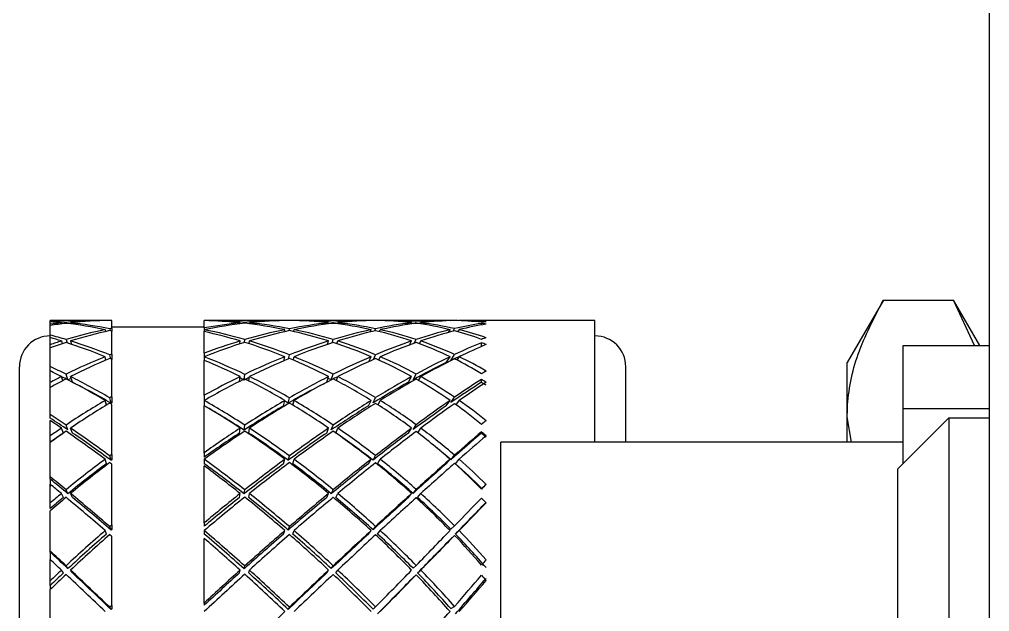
# Model space of a CAD drawing. Header units: millimetres. Extents: x 0 to 279, y 0 to 216.
# Drawn here: x 32.46 to 41.99, y 118.39 to 124.2 of the extents above; entities that cross this region are included whole.
import ezdxf

# ---------------------------------------------------------------- set-up
doc = ezdxf.new("R2010")
doc.units = ezdxf.units.MM

msp = doc.modelspace()

# ---------------------------------------------------------------- linework, layer by layer
at = {"color": 7, "linetype": 'Continuous', "lineweight": 25}
for p, q in [((41.9884, 59.3634), (41.9884, 129.3634)), ((40.9459, 121.4461), (40.5914, 120.8322)), ((40.9459, 121.4461), (41.6339, 121.4461)), ((41.891, 121.0009), (41.6339, 121.4461)), ((41.8411, 121.0009), (41.6339, 121.4461)), ((33.3059, 121.2449), (32.7658, 121.2449)), ((32.7658, 121.2387), (32.7658, 121.2449)), ((32.7658, 121.2326), (32.7658, 121.2387)), ((32.7658, 121.2091), (32.7658, 121.2326)), ((32.7658, 121.1959), (32.7658, 121.2091)), ((32.7658, 121.1024), (32.7658, 121.1959)), ((32.8793, 121.2122), (32.8762, 121.2224)), ((32.9242, 121.2171), (32.9212, 121.2269)), ((32.9693, 121.2115), (32.966, 121.2224)), ((33.3061, 121.2439), (33.3059, 121.2449)), ((33.3509, 121.1642), (33.3548, 121.1449)), ((33.3706, 121.168), (33.3706, 121.2444)), ((34.2777, 121.1814), (33.3706, 121.1814)), ((33.3706, 121.168), (33.3706, 121.1415)), ((35.0699, 121.2449), (34.2777, 121.2449)), ((34.2777, 121.2449), (34.2777, 121.244)), ((34.2777, 121.1724), (34.2777, 121.244)), ((34.2777, 121.1724), (34.2777, 121.1552)), ((34.6301, 121.2122), (34.6312, 121.2224)), ((34.6751, 121.2175), (34.676, 121.2268)), ((34.72, 121.2125), (34.721, 121.2224)), ((35.0697, 121.2439), (35.0699, 121.2449)), ((35.1108, 121.1449), (35.1147, 121.1642)), ((35.1595, 121.2439), (35.1597, 121.2449)), ((35.9158, 121.2449), (35.1597, 121.2449)), ((35.4963, 121.2115), (35.4996, 121.2224)), ((35.5414, 121.2171), (35.5444, 121.2269)), ((35.5863, 121.2122), (35.5894, 121.2224)), ((35.9153, 121.2438), (35.9158, 121.2449)), ((35.9518, 121.1431), (35.9606, 121.1648)), ((36.0051, 121.2438), (36.0056, 121.2449)), ((36.6909, 121.2449), (36.0056, 121.2449)), ((36.3082, 121.2101), (36.3142, 121.2224)), ((36.3536, 121.2162), (36.359, 121.2273)), ((36.3987, 121.2115), (36.4041, 121.2224)), ((36.6901, 121.2435), (36.6909, 121.2449)), ((36.7205, 121.1399), (36.7356, 121.1659)), ((36.7799, 121.2435), (36.7807, 121.2449)), ((38.1142, 121.2449), (36.7807, 121.2449)), ((36.9996, 121.2018), (36.9996, 121.2165)), ((38.1142, 120.0509), (38.1142, 121.2449)), ((32.7658, 121.0773), (32.7658, 121.1024)), ((32.7658, 121.0077), (32.7658, 121.0773)), ((33.3059, 121.1552), (33.3097, 121.1366)), ((33.3706, 120.9153), (33.3706, 121.1415)), ((34.2777, 121.1552), (34.2777, 121.1362)), ((34.2777, 120.9244), (34.2777, 121.1362)), ((35.0657, 121.1349), (35.0699, 121.1552)), ((35.1559, 121.1366), (35.1597, 121.1552)), ((35.9066, 121.1324), (35.9158, 121.1552)), ((35.9979, 121.1362), (36.0056, 121.1552)), ((36.6749, 121.1277), (36.6909, 121.1552)), ((36.7689, 121.1349), (36.7807, 121.1552)), ((32.7658, 120.9758), (32.7658, 121.0077)), ((32.7658, 120.7925), (32.7658, 120.9758)), ((32.8762, 121.044), (32.8845, 121.0175)), ((32.9212, 121.0578), (32.9311, 121.0264)), ((32.966, 121.044), (32.9762, 121.0115)), ((34.6281, 121.0151), (34.6312, 121.044)), ((34.6731, 121.0293), (34.676, 121.0573)), ((34.7181, 121.0169), (34.721, 121.044)), ((35.4894, 121.0115), (35.4996, 121.044)), ((35.5345, 121.0264), (35.5444, 121.0578)), ((35.5811, 121.0175), (35.5894, 121.044)), ((36.2945, 121.005), (36.3142, 121.044)), ((36.3399, 121.0215), (36.359, 121.059)), ((36.3903, 121.0169), (36.4041, 121.044)), ((36.9996, 120.9895), (36.9996, 121.027)), ((41.1384, 121.0009), (41.9884, 121.0009)), ((41.1384, 120.3759), (41.1384, 121.0009)), ((33.3134, 120.8558), (33.3059, 120.8898)), ((33.3596, 120.8679), (33.3509, 120.9077)), ((33.3706, 120.9153), (33.3706, 120.8634)), ((34.2777, 120.9244), (34.2777, 120.8898)), ((34.2777, 120.8898), (34.2777, 120.8536)), ((35.061, 120.8491), (35.0699, 120.8898)), ((35.106, 120.8679), (35.1147, 120.9077)), ((35.1523, 120.8558), (35.1597, 120.8898)), ((35.8949, 120.8411), (35.9158, 120.8898)), ((35.9402, 120.8613), (35.9606, 120.9088)), ((35.9913, 120.8566), (36.0056, 120.8898)), ((36.6546, 120.8315), (36.6909, 120.8898)), ((36.6993, 120.8527), (36.7356, 120.9111)), ((36.7596, 120.8558), (36.7807, 120.8898)), ((32.4634, 116.8634), (32.4634, 120.7913)), ((32.7658, 120.7494), (32.7658, 120.7925)), ((33.3706, 120.4968), (33.3706, 120.8634)), ((34.2777, 120.5101), (34.2777, 120.8536)), ((38.4165, 120.0509), (38.4165, 120.7913)), ((40.5914, 120.3004), (40.5914, 120.8322)), ((32.7658, 120.6366), (32.7658, 120.7494)), ((32.8898, 120.6548), (32.8762, 120.6944)), ((32.9402, 120.6614), (32.9212, 120.717)), ((32.9851, 120.6388), (32.966, 120.6944)), ((34.6257, 120.647), (34.6312, 120.6944)), ((34.6707, 120.6696), (34.676, 120.7161)), ((34.7161, 120.6522), (34.721, 120.6944)), ((35.4805, 120.6388), (35.4996, 120.6944)), ((35.5254, 120.6614), (35.5444, 120.717)), ((35.5758, 120.6548), (35.5894, 120.6944)), ((36.2834, 120.6388), (36.3142, 120.6944)), ((36.3282, 120.6635), (36.359, 120.719)), ((36.3826, 120.6556), (36.4041, 120.6944)), ((32.7658, 120.5873), (32.7658, 120.6366)), ((32.7658, 120.3218), (32.7658, 120.5873)), ((36.9996, 120.6382), (36.9996, 120.6671)), ((33.3706, 120.4968), (33.3706, 120.4374)), ((34.2777, 120.5101), (34.2777, 120.4596)), ((33.3173, 120.4132), (33.3059, 120.4596)), ((33.3636, 120.4334), (33.3509, 120.4856)), ((33.3706, 119.9295), (33.3706, 120.4215)), ((34.2777, 120.4596), (34.2777, 120.4075)), ((34.2777, 119.9466), (34.2777, 120.4075)), ((35.0571, 120.4075), (35.0699, 120.4596)), ((35.102, 120.4334), (35.1147, 120.4856)), ((35.1483, 120.4132), (35.1597, 120.4596)), ((35.8907, 120.4075), (35.9158, 120.4596)), ((35.9355, 120.4351), (35.9606, 120.4873)), ((35.9847, 120.4161), (36.0056, 120.4596)), ((36.6546, 120.4075), (36.6909, 120.4596)), ((36.6993, 120.4384), (36.7356, 120.4905)), ((36.7511, 120.417), (36.7807, 120.4596)), ((32.7658, 120.2859), (32.7658, 120.3218)), ((41.1384, 119.8384), (41.1384, 120.3759)), ((41.9884, 120.3759), (41.1384, 120.3759)), ((32.7658, 120.111), (32.7658, 120.2624)), ((32.9402, 120.1702), (32.9212, 120.2184)), ((34.6696, 120.1689), (34.676, 120.2171)), ((35.5254, 120.1702), (35.5444, 120.2184)), ((36.3282, 120.1729), (36.359, 120.2211)), ((40.633, 120.0509), (40.5914, 120.3004)), ((40.5914, 120.0509), (40.5914, 120.3004)), ((41.5884, 120.2884), (41.0884, 119.7884)), ((41.5884, 120.2884), (41.5884, 116.84)), ((41.5884, 120.2884), (41.9884, 120.2884)), ((32.7658, 120.0493), (32.7658, 120.111)), ((32.8952, 120.1397), (32.8762, 120.1879)), ((32.9851, 120.1397), (32.966, 120.1879)), ((34.6247, 120.1397), (34.6312, 120.1879)), ((34.7145, 120.1397), (34.721, 120.1879)), ((35.4805, 120.1397), (35.4996, 120.1879)), ((35.5704, 120.1397), (35.5894, 120.1879)), ((36.2834, 120.1397), (36.3142, 120.1879)), ((36.3748, 120.1422), (36.4041, 120.1879)), ((36.9996, 120.1389), (36.9996, 120.1515)), ((32.7658, 119.7094), (32.7658, 120.0463)), ((41.1384, 120.0509), (37.1884, 120.0509)), ((37.1884, 113.942), (37.1884, 120.0509)), ((33.3706, 119.9295), (33.3706, 119.8765)), ((34.2777, 119.9466), (34.2777, 119.9028)), ((36.6993, 119.8778), (36.7356, 119.9215)), ((33.3187, 119.8384), (33.3059, 119.8821)), ((33.3636, 119.8714), (33.3509, 119.9152)), ((33.3706, 119.2367), (33.3706, 119.834)), ((34.2777, 119.8821), (34.2777, 119.8384)), ((35.0571, 119.8384), (35.0699, 119.8821)), ((35.102, 119.8714), (35.1147, 119.9152)), ((35.1469, 119.8384), (35.1597, 119.8821)), ((35.8907, 119.8384), (35.9158, 119.8821)), ((35.9355, 119.8736), (35.9606, 119.9173)), ((35.9805, 119.8384), (36.0056, 119.8821)), ((36.6546, 119.8384), (36.6909, 119.8821)), ((36.7444, 119.8384), (36.7807, 119.8821)), ((34.2777, 119.2568), (34.2777, 119.8164)), ((41.0884, 116.393), (41.0884, 119.7884)), ((32.7658, 119.6859), (32.7658, 119.7094)), ((32.7658, 119.6859), (32.7658, 119.613)), ((32.7658, 119.4525), (32.7658, 119.6363)), ((32.8952, 119.5065), (32.8762, 119.5453)), ((32.9402, 119.5435), (32.9212, 119.5824)), ((32.9851, 119.5065), (32.966, 119.5453)), ((34.6247, 119.5065), (34.6312, 119.5453)), ((34.6696, 119.542), (34.676, 119.5809)), ((34.7145, 119.5065), (34.721, 119.5453)), ((35.4805, 119.5065), (35.4996, 119.5453)), ((35.5254, 119.5435), (35.5444, 119.5824)), ((35.5704, 119.5065), (35.5894, 119.5453)), ((36.2834, 119.5065), (36.3142, 119.5453)), ((36.3282, 119.5469), (36.359, 119.5858)), ((36.3732, 119.5065), (36.4041, 119.5453)), ((32.7658, 119.3973), (32.7658, 119.4525)), ((32.7658, 118.9806), (32.7658, 119.375)), ((34.2777, 119.2568), (34.2777, 119.2232)), ((33.3187, 119.1475), (33.3059, 119.1811)), ((33.3636, 119.1862), (33.3509, 119.2198)), ((33.3706, 119.2367), (33.3706, 119.1922)), ((34.2777, 119.1811), (34.2777, 119.1475)), ((35.0571, 119.1475), (35.0699, 119.1811)), ((35.102, 119.1862), (35.1147, 119.2198)), ((35.1469, 119.1475), (35.1597, 119.1811)), ((35.8907, 119.1475), (35.9158, 119.1811)), ((35.9355, 119.1888), (35.9606, 119.2224)), ((35.9805, 119.1475), (36.0056, 119.1811)), ((36.6993, 119.1937), (36.7356, 119.2273)), ((36.7444, 119.1475), (36.7807, 119.1811)), ((33.3706, 118.4467), (33.3706, 119.1249)), ((34.2777, 118.469), (34.2777, 119.1044)), ((36.6993, 119.1009), (36.7356, 119.1344)), ((32.7658, 118.9703), (32.7658, 118.9806)), ((32.7658, 118.9703), (32.7658, 118.8865)), ((32.7658, 118.688), (32.7658, 118.8967)), ((32.8952, 118.765), (32.8762, 118.793)), ((32.9402, 118.8072), (32.9212, 118.8351)), ((32.9851, 118.765), (32.966, 118.793)), ((34.6247, 118.765), (34.6312, 118.793)), ((34.6696, 118.8054), (34.676, 118.8334)), ((34.7145, 118.765), (34.721, 118.793)), ((35.4805, 118.765), (35.4996, 118.793)), ((35.5254, 118.8072), (35.5444, 118.8351)), ((35.5704, 118.765), (35.5894, 118.793)), ((36.3282, 118.811), (36.359, 118.839)), ((36.3732, 118.765), (36.4041, 118.793)), ((32.7658, 118.6417), (32.7658, 118.688)), ((36.3282, 118.7188), (36.359, 118.7467)), ((32.7658, 118.6417), (32.7658, 118.6009)), ((32.7658, 118.1651), (32.7658, 118.6009)), ((33.3636, 118.406), (33.3509, 118.428)), ((33.3706, 118.4467), (33.3706, 118.4125)), ((34.2777, 118.469), (34.2777, 118.447)), ((35.102, 118.406), (35.1147, 118.428)), ((35.9355, 118.4088), (35.9606, 118.4308)), ((36.6993, 118.4142), (36.7356, 118.4363))]:
    msp.add_line(p, q, dxfattribs=at)
for centre, radius, start, end in [((34.1879, 116.8634), 4.3815, 100.75113, 101.01346), ((34.2777, 116.8634), 4.3815, 84.78375, 90), ((34.1879, 116.8634), 4.3815, 84.19355, 88.82559), ((34.1879, 116.8634), 4.3815, 78.3871, 83.60335), ((34.2777, 116.8634), 4.3815, 78.98654, 84.19355), ((32.7658, 120.7913), 0.3024, 90, 180), ((34.1879, 116.8634), 4.3815, 101.6129, 106.80396), ((34.2777, 116.8634), 4.3815, 102.21235, 107.41935), ((34.1879, 116.8634), 4.3815, 72.58065, 77.78765), ((34.2777, 116.8634), 4.3815, 73.19604, 78.3871), ((38.1142, 120.7913), 0.3024, 0, 90), ((34.1879, 116.8634), 4.3815, 107.41935, 108.93951), ((34.2777, 116.8634), 4.3815, 108.03475, 110.1858), ((34.1879, 116.8634), 4.3815, 66.77419, 71.96525), ((34.2777, 116.8634), 4.3815, 67.41315, 72.58065), ((34.2777, 116.8634), 4.3815, 61.6393, 66.77419), ((34.1879, 116.8634), 4.3815, 60.96774, 66.13524), ((34.2777, 116.8634), 4.3815, 55.8767, 60.96774), ((34.1879, 116.8634), 4.3815, 55.16129, 60.29618), ((34.1879, 116.8634), 4.3815, 50.07996, 54.44589), ((34.2777, 116.8634), 4.3815, 50.84134, 55.16129), ((39.8113, 116.8634), 4.3815, 129.15866, 129.92004)]:
    msp.add_arc(centre, radius, start, end, dxfattribs=at)
for centre, major_axis, ratio, start_param, end_param in [((34.2777, 116.8634), (-3.6584, 3.6584), 0.659055, 5.60987, 5.647412), ((34.1879, 116.8634), (-3.6584, 3.6584), 0.659055, 5.599129, 5.625661), ((34.1879, 116.8634), (3.3957, -3.3957), 0.815393, 2.558878, 2.58541), ((34.2777, 116.8634), (3.3957, -3.3957), 0.815393, 2.569619, 2.607161), ((34.1879, 116.8634), (3.3957, -3.3957), 0.815393, 2.457536, 2.548137), ((34.1879, 116.8634), (-3.6584, 3.6584), 0.659055, 5.497787, 5.588388), ((34.2777, 116.8634), (3.3957, -3.3957), 0.815393, 2.467998, 2.558878), ((34.2777, 116.8634), (-3.6584, 3.6584), 0.659055, 5.508249, 5.599129), ((34.1879, 116.8634), (-3.3957, 3.3957), 0.815393, 5.584088, 5.588667), ((34.1879, 116.8634), (3.3957, 3.3957), 0.815393, 0.785398, 0.866243), ((34.2777, 116.8634), (3.3957, 3.3957), 0.815393, 0.795699, 0.88674), ((34.1879, 116.8634), (3.3957, 3.3957), 0.815393, 0.684056, 0.775097), ((34.2777, 116.8634), (3.3957, 3.3957), 0.815393, 0.694519, 0.785398), ((34.1879, 116.8634), (3.3957, 3.3957), 0.815393, 0.582715, 0.673594), ((34.1879, 116.8634), (3.6584, 3.6584), 0.659055, 0.684056, 0.774936), ((34.2777, 116.8634), (3.3957, 3.3957), 0.815393, 0.593455, 0.684056), ((34.2777, 116.8634), (3.6584, 3.6584), 0.659055, 0.694797, 0.785398), ((34.1879, 116.8634), (3.6584, 3.6584), 0.659055, 0.582715, 0.673316), ((34.1879, 116.8634), (3.3957, 3.3957), 0.815393, 0.481373, 0.571974), ((34.2777, 116.8634), (3.6584, 3.6584), 0.659055, 0.593867, 0.684056), ((34.2777, 116.8634), (3.3957, 3.3957), 0.815393, 0.492525, 0.582715), ((34.1879, 116.8634), (3.6584, 3.6584), 0.659055, 0.481373, 0.571563), ((34.1879, 116.8634), (3.8836, 3.8836), 0.522357, 0.582715, 0.672905), ((34.2777, 116.8634), (3.6584, 3.6584), 0.659055, 0.493094, 0.582715), ((34.2777, 116.8634), (3.8836, 3.8836), 0.522357, 0.594436, 0.684056), ((34.1879, 116.8634), (3.8836, 3.8836), 0.522357, 0.481373, 0.570994), ((34.1879, 116.8634), (3.6584, 3.6584), 0.659055, 0.380031, 0.469652), ((34.2777, 116.8634), (3.8836, 3.8836), 0.522357, 0.493859, 0.582715), ((34.2777, 116.8634), (3.6584, 3.6584), 0.659055, 0.392518, 0.481373), ((34.1879, 116.8634), (3.8836, 3.8836), 0.522357, 0.392687, 0.468887), ((34.1879, 116.8634), (4.0689, 4.0689), 0.399449, 0.494029, 0.570229), ((34.2777, 116.8634), (3.8836, 3.8836), 0.522357, 0.405976, 0.481373), ((34.2777, 116.8634), (4.0689, 4.0689), 0.399449, 0.507317, 0.582715), ((39.8113, 116.8634), (3.8836, -3.8836), 0.522357, 2.735617, 2.748906), ((39.8113, 116.8634), (-4.0689, 4.0689), 0.399449, 5.775868, 5.789156), ((34.2777, 116.8634), (-3.8836, 3.8836), 0.522357, 5.508528, 5.546071), ((34.1879, 116.8634), (-3.8836, 3.8836), 0.522357, 5.497787, 5.524319), ((34.1879, 116.8634), (-3.6584, 3.6584), 0.659055, 5.482746, 5.487325), ((34.2777, 116.8634), (-3.3957, 3.3957), 0.815393, 5.305405, 5.396445), ((34.1879, 116.8634), (-3.3957, 3.3957), 0.815393, 5.295104, 5.375948), ((34.1879, 116.8634), (3.6584, 3.6584), 0.659055, 0.785398, 0.876439), ((34.2777, 116.8634), (3.6584, 3.6584), 0.659055, 0.79586, 0.88674), ((34.1879, 116.8634), (3.8836, 3.8836), 0.522357, 0.684056, 0.774657), ((34.2777, 116.8634), (3.8836, 3.8836), 0.522357, 0.695208, 0.785398), ((34.1879, 116.8634), (3.3957, 3.3957), 0.815393, 0.380031, 0.470221), ((34.2777, 116.8634), (3.3957, 3.3957), 0.815393, 0.391752, 0.481373), ((34.1879, 116.8634), (4.0689, 4.0689), 0.399449, 0.582715, 0.672336), ((34.2777, 116.8634), (4.0689, 4.0689), 0.399449, 0.595201, 0.684056), ((34.1879, 116.8634), (3.6584, 3.6584), 0.659055, 0.291345, 0.367545), ((34.2777, 116.8634), (3.6584, 3.6584), 0.659055, 0.304634, 0.380031), ((39.8113, 116.8634), (3.6584, -3.6584), 0.659055, 2.836959, 2.850247), ((34.1879, 116.8634), (-3.8836, 3.8836), 0.522357, 5.396445, 5.487046), ((34.2777, 116.8634), (-3.8836, 3.8836), 0.522357, 5.406908, 5.497787), ((34.1879, 116.8634), (3.6584, 3.6584), 0.659055, 0.88674, 0.967584), ((34.2777, 116.8634), (3.6584, 3.6584), 0.659055, 0.897041, 0.988082), ((34.1879, 116.8634), (-3.3957, 3.3957), 0.815393, 5.193762, 5.284803), ((34.2777, 116.8634), (-3.3957, 3.3957), 0.815393, 5.204224, 5.295104), ((34.1879, 116.8634), (3.8836, 3.8836), 0.522357, 0.785398, 0.876278), ((34.2777, 116.8634), (3.8836, 3.8836), 0.522357, 0.796139, 0.88674), ((34.1879, 116.8634), (4.0689, 4.0689), 0.399449, 0.684056, 0.774246), ((34.2777, 116.8634), (4.0689, 4.0689), 0.399449, 0.695777, 0.785398), ((34.1879, 116.8634), (3.3957, 3.3957), 0.815393, 0.27869, 0.36831), ((34.2777, 116.8634), (3.3957, 3.3957), 0.815393, 0.291176, 0.380031), ((34.1879, 116.8634), (4.2124, 4.2124), 0.286136, 0.595371, 0.67157), ((34.2777, 116.8634), (4.2124, 4.2124), 0.286136, 0.608659, 0.684056), ((39.8113, 116.8634), (-4.2124, 4.2124), 0.286136, 5.674526, 5.687815), ((34.1879, 116.8634), (3.3957, 3.3957), 0.815393, 1.089423, 1.180024), ((34.1879, 116.8634), (3.3957, 3.3957), 0.815393, 1.074383, 1.078961), ((34.2777, 116.8634), (-3.6584, 3.6584), 0.659055, 5.204063, 5.295104), ((34.1879, 116.8634), (3.8836, 3.8836), 0.522357, 0.88674, 0.977781), ((34.2777, 116.8634), (-3.3957, 3.3957), 0.815393, 5.103161, 5.193762), ((34.1879, 116.8634), (4.0689, 4.0689), 0.399449, 0.785398, 0.875999), ((34.1879, 116.8634), (4.2124, 4.2124), 0.286136, 0.684056, 0.773677), ((34.1879, 116.8634), (4.1514, 4.1514), 0.286136, 0.643879, 0.671387), ((34.2777, 116.8634), (3.3957, 3.3957), 0.815393, 0.203292, 0.27869), ((34.2777, 116.8634), (-4.0689, 4.0689), 0.399449, 5.407186, 5.444729), ((34.2777, 116.8634), (3.3957, 3.3957), 0.815393, 1.099886, 1.190765), ((34.1879, 116.8634), (-3.8836, 3.8836), 0.522357, 5.381405, 5.385983), ((34.1879, 116.8634), (-3.6584, 3.6584), 0.659055, 5.193762, 5.274606), ((34.2777, 116.8634), (3.8836, 3.8836), 0.522357, 0.897202, 0.988082), ((34.1879, 116.8634), (-3.3957, 3.3957), 0.815393, 5.09242, 5.1833), ((34.2777, 116.8634), (4.0689, 4.0689), 0.399449, 0.79655, 0.88674), ((34.1879, 116.8634), (4.1514, 4.1514), 0.286136, 0.684056, 0.773505), ((34.2777, 116.8634), (4.2124, 4.2124), 0.286136, 0.696543, 0.785398), ((34.1879, 116.8634), (3.3957, 3.3957), 0.815393, 0.190004, 0.266204), ((34.1879, 116.8634), (-4.0689, 4.0689), 0.399449, 5.396445, 5.422977), ((34.1879, 116.8634), (3.3957, 3.3957), 0.815393, 1.190765, 1.217297), ((34.2777, 116.8634), (-4.0099, 4.0099), 0.399449, 5.407344, 5.422842), ((34.2777, 116.8634), (-4.0689, 4.0689), 0.399449, 5.305566, 5.396445), ((34.1879, 116.8634), (3.8836, 3.8836), 0.522357, 0.988082, 1.068926), ((34.1879, 116.8634), (3.8273, 3.8273), 0.522357, 0.965925, 0.977629), ((34.2777, 116.8634), (-3.6584, 3.6584), 0.659055, 5.102883, 5.193762), ((34.1879, 116.8634), (4.0689, 4.0689), 0.399449, 0.88674, 0.977619), ((34.1879, 116.8634), (4.0099, 4.0099), 0.399449, 0.860344, 0.875841), ((34.2777, 116.8634), (-3.3957, 3.3957), 0.815393, 5.002231, 5.09242), ((34.1879, 116.8634), (4.2124, 4.2124), 0.286136, 0.785398, 0.875588), ((39.8113, 116.8634), (3.3957, -3.3957), 0.815393, 2.9383, 2.951589), ((34.2777, 116.8634), (3.3957, 3.3957), 0.815393, 1.201506, 1.239048), ((34.1879, 116.8634), (-4.0689, 4.0689), 0.399449, 5.295104, 5.385705), ((34.1879, 116.8634), (3.3465, 3.3465), 0.815393, 1.1722, 1.179866), ((34.2777, 116.8634), (-4.0099, 4.0099), 0.399449, 5.30572, 5.396445), ((34.2777, 116.8634), (3.8836, 3.8836), 0.522357, 0.998383, 1.089423), ((34.2777, 116.8634), (-3.6054, 3.6054), 0.659055, 5.204214, 5.213551), ((34.1879, 116.8634), (-3.6584, 3.6584), 0.659055, 5.09242, 5.183461), ((34.1879, 116.8634), (4.0099, 4.0099), 0.399449, 0.88674, 0.977465), ((34.2777, 116.8634), (4.0689, 4.0689), 0.399449, 0.897481, 0.988082), ((34.2777, 116.8634), (-3.3465, 3.3465), 0.815393, 5.103319, 5.110985), ((34.1879, 116.8634), (-3.3957, 3.3957), 0.815393, 4.991079, 5.08168), ((34.1879, 116.8634), (4.1514, 4.1514), 0.286136, 0.785398, 0.875424), ((34.2777, 116.8634), (4.2124, 4.2124), 0.286136, 0.797119, 0.88674), ((34.1879, 116.8634), (4.2503, 4.2503), 0.179231, 0.684343, 0.772728), ((34.1879, 116.8634), (4.3128, 4.3128), 0.179231, 0.696712, 0.772912), ((34.2777, 116.8634), (4.3128, 4.3128), 0.179231, 0.710001, 0.785398), ((39.8113, 116.8634), (-4.3128, 4.3128), 0.179231, 5.573184, 5.586473), ((39.8113, 116.8634), (-4.2503, 4.2503), 0.179231, 5.58522, 5.598842), ((34.1879, 116.8634), (3.6584, 3.6584), 0.659055, 1.175724, 1.180303), ((34.1879, 116.8634), (3.6584, 3.6584), 0.659055, 1.190765, 1.281366), ((34.2777, 116.8634), (3.6584, 3.6584), 0.659055, 1.201227, 1.292107), ((34.1879, 116.8634), (-4.0689, 4.0689), 0.399449, 5.280063, 5.284641), ((34.1879, 116.8634), (3.6054, 3.6054), 0.659055, 1.178517, 1.180149), ((34.2777, 116.8634), (-3.8836, 3.8836), 0.522357, 5.102721, 5.193762), ((34.2777, 116.8634), (-3.8273, 3.8273), 0.522357, 5.102873, 5.193762), ((34.1879, 116.8634), (-3.8836, 3.8836), 0.522357, 5.09242, 5.173265), ((34.1879, 116.8634), (4.0099, 4.0099), 0.399449, 0.988082, 1.078971), ((34.1879, 116.8634), (4.0689, 4.0689), 0.399449, 0.988082, 1.079122), ((34.2777, 116.8634), (4.0689, 4.0689), 0.399449, 0.998544, 1.089423), ((34.2777, 116.8634), (-3.6054, 3.6054), 0.659055, 5.103036, 5.110996), ((34.1879, 116.8634), (-3.6584, 3.6584), 0.659055, 4.991079, 5.081958), ((34.2777, 116.8634), (-3.6584, 3.6584), 0.659055, 5.001819, 5.09242), ((34.1879, 116.8634), (4.1514, 4.1514), 0.286136, 0.88674, 0.977183), ((34.1879, 116.8634), (4.2124, 4.2124), 0.286136, 0.88674, 0.977341), ((34.2777, 116.8634), (4.2124, 4.2124), 0.286136, 0.897892, 0.988082), ((34.1879, 116.8634), (-3.3957, 3.3957), 0.815393, 4.889737, 4.979927), ((34.2777, 116.8634), (-3.3957, 3.3957), 0.815393, 4.901458, 4.991079), ((34.1879, 116.8634), (4.2503, 4.2503), 0.179231, 0.785398, 0.874847), ((34.1879, 116.8634), (4.3128, 4.3128), 0.179231, 0.785398, 0.875019), ((34.2777, 116.8634), (4.3128, 4.3128), 0.179231, 0.797884, 0.88674), ((34.2777, 116.8634), (-4.2124, 4.2124), 0.286136, 5.305844, 5.343387), ((34.2777, 116.8634), (-4.1514, 4.1514), 0.286136, 5.306002, 5.348799), ((34.1879, 116.8634), (-4.2124, 4.2124), 0.286136, 5.295104, 5.321635), ((34.1879, 116.8634), (3.6584, 3.6584), 0.659055, 1.292107, 1.318638), ((34.2777, 116.8634), (3.6584, 3.6584), 0.659055, 1.302847, 1.34039), ((34.1879, 116.8634), (3.6054, 3.6054), 0.659055, 1.292107, 1.323689), ((34.1879, 116.8634), (-4.2124, 4.2124), 0.286136, 5.193762, 5.284363), ((34.2777, 116.8634), (-4.2124, 4.2124), 0.286136, 5.204224, 5.295104), ((34.2777, 116.8634), (-4.1514, 4.1514), 0.286136, 5.204378, 5.295104), ((34.1879, 116.8634), (4.0689, 4.0689), 0.399449, 1.089423, 1.170268), ((34.2777, 116.8634), (4.0689, 4.0689), 0.399449, 1.099724, 1.190765), ((34.1879, 116.8634), (4.0099, 4.0099), 0.399449, 1.089423, 1.169966), ((34.1879, 116.8634), (-3.8836, 3.8836), 0.522357, 4.991079, 5.082119), ((34.2777, 116.8634), (-3.8273, 3.8273), 0.522357, 5.001695, 5.09242), ((34.2777, 116.8634), (-3.8836, 3.8836), 0.522357, 5.001541, 5.09242), ((34.1879, 116.8634), (4.1514, 4.1514), 0.286136, 0.988082, 1.078807), ((34.1879, 116.8634), (4.2124, 4.2124), 0.286136, 0.988082, 1.078961), ((34.2777, 116.8634), (4.2124, 4.2124), 0.286136, 0.998822, 1.089423), ((34.1879, 116.8634), (-3.6584, 3.6584), 0.659055, 4.889737, 4.980338), ((34.2777, 116.8634), (-3.6054, 3.6054), 0.659055, 4.901053, 4.991079), ((34.2777, 116.8634), (-3.6584, 3.6584), 0.659055, 4.900889, 4.991079), ((34.1879, 116.8634), (4.2503, 4.2503), 0.179231, 0.88674, 0.976766), ((34.1879, 116.8634), (4.3128, 4.3128), 0.179231, 0.88674, 0.97693), ((34.2777, 116.8634), (4.3128, 4.3128), 0.179231, 0.898461, 0.988082), ((34.1879, 116.8634), (-3.3957, 3.3957), 0.815393, 4.788395, 4.878016), ((34.2777, 116.8634), (-3.3957, 3.3957), 0.815393, 4.800881, 4.889737), ((34.1879, 116.8634), (4.3055, 4.3055), 0.076153, 0.785685, 0.87407), ((34.1879, 116.8634), (4.3689, 4.3689), 0.076153, 0.798054, 0.874254), ((34.2777, 116.8634), (4.3689, 4.3689), 0.076153, 0.811343, 0.88674), ((39.8113, 116.8634), (-4.3689, 4.3689), 0.076153, 5.471843, 5.485131), ((39.8113, 116.8634), (-4.3055, 4.3055), 0.076153, 5.483878, 5.4975), ((34.1879, 116.8634), (3.8836, 3.8836), 0.522357, 1.277066, 1.281644), ((34.2777, 116.8634), (-3.3465, 3.3465), 0.815393, 4.801065, 4.841626), ((34.1879, 116.8634), (3.8836, 3.8836), 0.522357, 1.292107, 1.382708), ((34.1879, 116.8634), (3.8273, 3.8273), 0.522357, 1.292107, 1.38255), ((34.2777, 116.8634), (3.8836, 3.8836), 0.522357, 1.302569, 1.393448), ((34.1879, 116.8634), (-4.2124, 4.2124), 0.286136, 5.178721, 5.1833), ((34.1879, 116.8634), (3.8273, 3.8273), 0.522357, 1.279859, 1.281491), ((34.2777, 116.8634), (-4.0689, 4.0689), 0.399449, 5.00138, 5.09242), ((34.2777, 116.8634), (-4.0099, 4.0099), 0.399449, 5.001531, 5.09242), ((34.1879, 116.8634), (4.1514, 4.1514), 0.286136, 1.089423, 1.180313), ((34.1879, 116.8634), (4.2124, 4.2124), 0.286136, 1.089423, 1.180464), ((34.2777, 116.8634), (4.2124, 4.2124), 0.286136, 1.099886, 1.190765), ((34.1879, 116.8634), (-3.8836, 3.8836), 0.522357, 4.889737, 4.980616), ((34.2777, 116.8634), (-3.8273, 3.8273), 0.522357, 4.900636, 4.991079), ((34.2777, 116.8634), (-3.8836, 3.8836), 0.522357, 4.900478, 4.991079), ((34.1879, 116.8634), (4.2503, 4.2503), 0.179231, 0.988082, 1.078525), ((34.1879, 116.8634), (4.3128, 4.3128), 0.179231, 0.988082, 1.078683), ((34.2777, 116.8634), (4.3128, 4.3128), 0.179231, 0.999233, 1.089423), ((34.1879, 116.8634), (-3.6584, 3.6584), 0.659055, 4.788395, 4.878585), ((34.2777, 116.8634), (-3.6054, 3.6054), 0.659055, 4.800289, 4.889737), ((34.2777, 116.8634), (-3.6584, 3.6584), 0.659055, 4.800116, 4.889737), ((34.1879, 116.8634), (4.3055, 4.3055), 0.076153, 0.88674, 0.976188), ((34.1879, 116.8634), (4.3689, 4.3689), 0.076153, 0.88674, 0.976361), ((34.2777, 116.8634), (4.3689, 4.3689), 0.076153, 0.899226, 0.988082), ((34.1879, 116.8634), (-3.3957, 3.3957), 0.815393, 4.699709, 4.775909), ((34.2777, 116.8634), (-3.3465, 3.3465), 0.815393, 4.712955, 4.788395), ((34.2777, 116.8634), (-3.3957, 3.3957), 0.815393, 4.712998, 4.788395), ((34.1879, 116.8634), (-4.0689, 4.0689), 0.399449, 4.991079, 5.071923), ((34.2777, 116.8634), (-4.3128, 4.3128), 0.179231, 5.204503, 5.242046), ((34.2777, 116.8634), (-4.2503, 4.2503), 0.179231, 5.204661, 5.247458), ((34.1879, 116.8634), (-4.3128, 4.3128), 0.179231, 5.193762, 5.220294), ((39.8113, 116.8634), (3.3957, 3.3957), 0.815393, 1.570187, 1.583476), ((34.1879, 116.8634), (3.8836, 3.8836), 0.522357, 1.393448, 1.41998), ((34.2777, 116.8634), (-4.3128, 4.3128), 0.179231, 5.102883, 5.193762), ((34.1879, 116.8634), (4.2124, 4.2124), 0.286136, 1.190765, 1.271609), ((34.2777, 116.8634), (-4.0689, 4.0689), 0.399449, 4.900199, 4.991079), ((34.1879, 116.8634), (4.3128, 4.3128), 0.179231, 1.089423, 1.180303), ((34.2777, 116.8634), (-3.8836, 3.8836), 0.522357, 4.799547, 4.889737), ((34.1879, 116.8634), (4.3689, 4.3689), 0.076153, 0.988082, 1.078271), ((34.2777, 116.8634), (-3.6584, 3.6584), 0.659055, 4.69954, 4.788395), ((34.2777, 116.8634), (3.8836, 3.8836), 0.522357, 1.404189, 1.441732), ((34.1879, 116.8634), (3.8273, 3.8273), 0.522357, 1.393448, 1.425031), ((34.1879, 116.8634), (-4.3128, 4.3128), 0.179231, 5.09242, 5.183021), ((34.2777, 116.8634), (-4.2503, 4.2503), 0.179231, 5.103036, 5.193762), ((34.2777, 116.8634), (4.2124, 4.2124), 0.286136, 1.201066, 1.292107), ((34.1879, 116.8634), (4.1514, 4.1514), 0.286136, 1.190765, 1.271308), ((34.1879, 116.8634), (-4.0689, 4.0689), 0.399449, 4.889737, 4.980778), ((34.2777, 116.8634), (-4.0099, 4.0099), 0.399449, 4.900353, 4.991079), ((34.1879, 116.8634), (4.2503, 4.2503), 0.179231, 1.089423, 1.180149), ((34.2777, 116.8634), (4.3128, 4.3128), 0.179231, 1.100164, 1.190765), ((34.1879, 116.8634), (-3.8836, 3.8836), 0.522357, 4.788395, 4.878996), ((34.2777, 116.8634), (-3.8273, 3.8273), 0.522357, 4.799711, 4.889737), ((34.1879, 116.8634), (4.3055, 4.3055), 0.076153, 0.988082, 1.078107), ((34.2777, 116.8634), (4.3689, 4.3689), 0.076153, 0.999802, 1.089423), ((34.1879, 116.8634), (-3.6584, 3.6584), 0.659055, 4.687054, 4.776674), ((34.2777, 116.8634), (-3.6054, 3.6054), 0.659055, 4.699723, 4.788395), ((34.1879, 116.8634), (4.3801, 4.3801), 0.025341, 5.30759, 5.38379), ((34.2777, 116.8634), (4.3166, 4.3166), 0.025341, 5.295104, 5.382537), ((34.2777, 116.8634), (4.3801, 4.3801), 0.025341, 5.295104, 5.370501), ((39.8113, 116.8634), (4.3801, -4.3801), 0.025341, 4.040988, 4.054277), ((34.1879, 116.8634), (4.0689, 4.0689), 0.399449, 1.393448, 1.484049), ((34.1879, 116.8634), (4.0689, 4.0689), 0.399449, 1.378408, 1.382986), ((34.1879, 116.8634), (4.0099, 4.0099), 0.399449, 1.381201, 1.382832), ((34.2777, 116.8634), (-4.2124, 4.2124), 0.286136, 4.900038, 4.991079), ((34.1879, 116.8634), (4.3128, 4.3128), 0.179231, 1.190765, 1.281806), ((34.2777, 116.8634), (-4.0689, 4.0689), 0.399449, 4.799136, 4.889737), ((34.1879, 116.8634), (4.3689, 4.3689), 0.076153, 1.089423, 1.180024), ((34.2777, 116.8634), (-3.8836, 3.8836), 0.522357, 4.698774, 4.788395), ((34.1879, 116.8634), (4.3801, 4.3801), 0.025341, 5.205483, 5.295104), ((34.2777, 116.8634), (-3.6584, 3.6584), 0.659055, 4.611656, 4.687054), ((34.1879, 116.8634), (4.0099, 4.0099), 0.399449, 1.393448, 1.483891), ((34.2777, 116.8634), (4.0689, 4.0689), 0.399449, 1.403911, 1.49479), ((34.1879, 116.8634), (-4.3128, 4.3128), 0.179231, 5.07738, 5.081958), ((34.2777, 116.8634), (-4.1514, 4.1514), 0.286136, 4.900189, 4.991079), ((34.1879, 116.8634), (-4.2124, 4.2124), 0.286136, 4.889737, 4.970581), ((34.1879, 116.8634), (4.2503, 4.2503), 0.179231, 1.190765, 1.281654), ((34.2777, 116.8634), (4.3128, 4.3128), 0.179231, 1.201227, 1.292107), ((34.1879, 116.8634), (-4.0689, 4.0689), 0.399449, 4.788395, 4.879275), ((34.2777, 116.8634), (-4.0099, 4.0099), 0.399449, 4.799294, 4.889737), ((34.1879, 116.8634), (4.3055, 4.3055), 0.076153, 1.089423, 1.179866), ((34.2777, 116.8634), (4.3689, 4.3689), 0.076153, 1.100575, 1.190765), ((34.1879, 116.8634), (-3.8836, 3.8836), 0.522357, 4.687054, 4.777243), ((34.2777, 116.8634), (-3.8273, 3.8273), 0.522357, 4.698947, 4.788395), ((34.2777, 116.8634), (4.3166, 4.3166), 0.025341, 5.193762, 5.282434), ((34.2777, 116.8634), (4.3801, 4.3801), 0.025341, 5.193762, 5.282618), ((34.1879, 116.8634), (-3.6584, 3.6584), 0.659055, 4.598368, 4.674567), ((34.2777, 116.8634), (-3.6054, 3.6054), 0.659055, 4.599621, 4.687054), ((34.2777, 116.8634), (-4.3689, 4.3689), 0.076153, 5.103161, 5.140704), ((34.2777, 116.8634), (-4.3055, 4.3055), 0.076153, 5.103319, 5.146116), ((34.1879, 116.8634), (-4.3689, 4.3689), 0.076153, 5.09242, 5.118952), ((39.8113, 116.8634), (3.6584, 3.6584), 0.659055, 1.671529, 1.684818), ((34.1879, 116.8634), (4.0689, 4.0689), 0.399449, 1.49479, 1.521322), ((34.2777, 116.8634), (-4.3689, 4.3689), 0.076153, 5.001541, 5.09242), ((34.1879, 116.8634), (4.3128, 4.3128), 0.179231, 1.292107, 1.372951), ((34.2777, 116.8634), (-4.2124, 4.2124), 0.286136, 4.798858, 4.889737), ((34.1879, 116.8634), (4.3689, 4.3689), 0.076153, 1.190765, 1.281644), ((34.2777, 116.8634), (-4.0689, 4.0689), 0.399449, 4.698205, 4.788395), ((34.1879, 116.8634), (4.3801, 4.3801), 0.025341, 5.103572, 5.193762), ((34.2777, 116.8634), (-3.8836, 3.8836), 0.522357, 4.598198, 4.687054), ((34.1879, 116.8634), (4.0099, 4.0099), 0.399449, 1.49479, 1.526372), ((34.2777, 116.8634), (4.0689, 4.0689), 0.399449, 1.505531, 1.543074), ((34.1879, 116.8634), (-4.3689, 4.3689), 0.076153, 4.991079, 5.08168), ((34.2777, 116.8634), (-4.3055, 4.3055), 0.076153, 5.001695, 5.09242), ((34.1879, 116.8634), (4.2503, 4.2503), 0.179231, 1.292107, 1.37265), ((34.2777, 116.8634), (4.3128, 4.3128), 0.179231, 1.302408, 1.393448), ((34.1879, 116.8634), (-4.2124, 4.2124), 0.286136, 4.788395, 4.879436), ((34.2777, 116.8634), (-4.1514, 4.1514), 0.286136, 4.799011, 4.889737), ((34.1879, 116.8634), (4.3055, 4.3055), 0.076153, 1.190765, 1.281491), ((34.2777, 116.8634), (4.3689, 4.3689), 0.076153, 1.201506, 1.292107), ((34.1879, 116.8634), (-4.0689, 4.0689), 0.399449, 4.687054, 4.777655), ((34.2777, 116.8634), (-4.0099, 4.0099), 0.399449, 4.698369, 4.788395), ((34.2777, 116.8634), (4.3166, 4.3166), 0.025341, 5.09242, 5.181869), ((34.2777, 116.8634), (4.3801, 4.3801), 0.025341, 5.09242, 5.182041), ((34.1879, 116.8634), (-3.8836, 3.8836), 0.522357, 4.585712, 4.675333), ((34.2777, 116.8634), (-3.8273, 3.8273), 0.522357, 4.598382, 4.687054), ((34.1879, 116.8634), (4.3464, 4.3464), 0.127359, 5.206248, 5.282448), ((34.2777, 116.8634), (4.2834, 4.2834), 0.127359, 5.193762, 5.281195), ((34.2777, 116.8634), (4.3464, 4.3464), 0.127359, 5.193762, 5.269159), ((39.8113, 116.8634), (4.3464, -4.3464), 0.127359, 4.14233, 4.155619), ((34.1879, 116.8634), (4.2124, 4.2124), 0.286136, 1.479749, 1.484328), ((34.1879, 116.8634), (4.1514, 4.1514), 0.286136, 1.482542, 1.484174), ((34.1879, 116.8634), (4.3689, 4.3689), 0.076153, 1.292107, 1.383147), ((34.1879, 116.8634), (4.3464, 4.3464), 0.127359, 5.104141, 5.193762)]:
    msp.add_ellipse(centre, major_axis=major_axis, ratio=ratio, start_param=start_param, end_param=end_param, dxfattribs=at)
msp.add_open_spline([(40.5914, 120.3004), (40.5918, 120.3276), (40.595, 120.5333), (40.6725, 120.921), (40.8542, 121.27), (40.9459, 121.4461)], degree=3, knots=[0, 0, 0, 0, 0.070105, 0.530792, 1, 1, 1, 1], dxfattribs=at)

doc.saveas('drawing.dxf')
